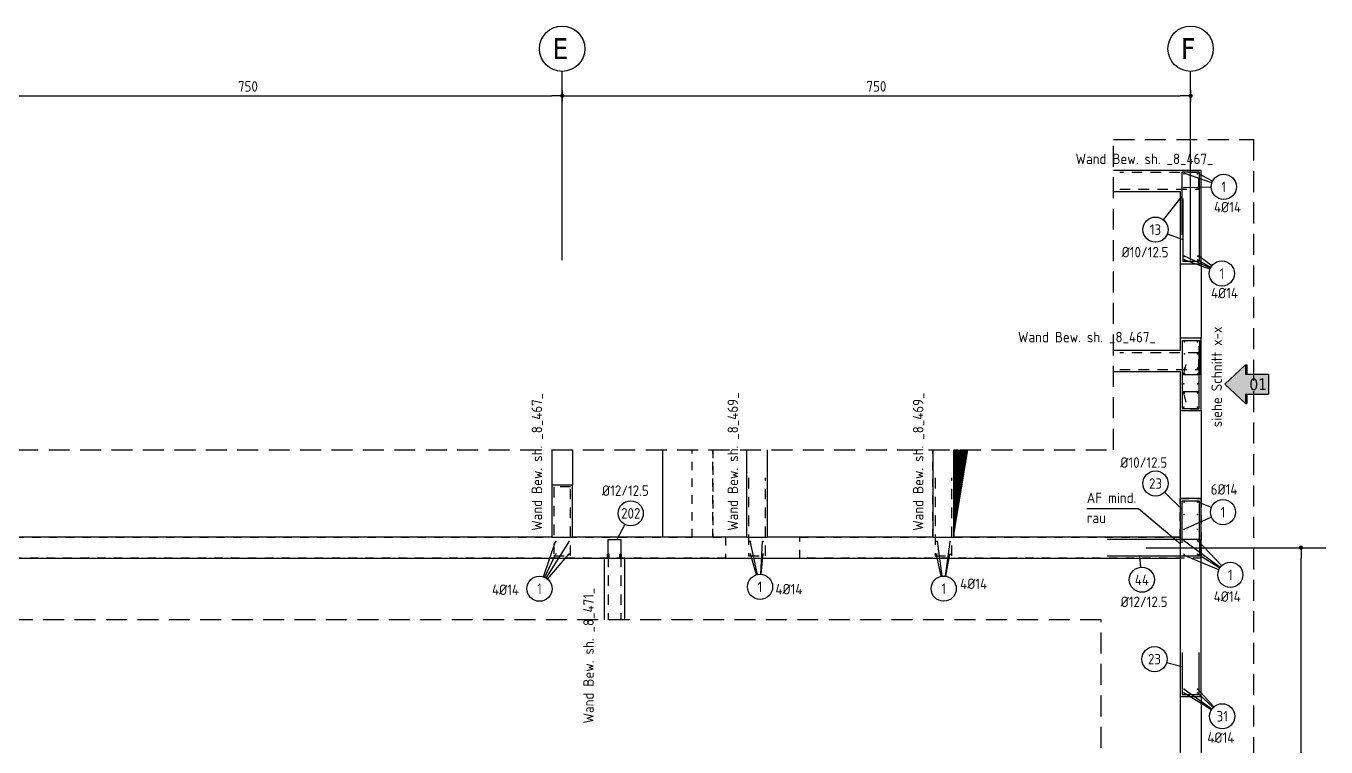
# Model space of a CAD drawing. Extents: x -36 to 85, y -7 to 53.
# Drawn here: x 21.42 to 36.94, y 15.68 to 24.28 of the extents above; entities that cross this region are included whole.
import ezdxf
from ezdxf.enums import TextEntityAlignment as Align

# ---------------------------------------------------------------- set-up
doc = ezdxf.new("R2010")
doc.units = 0
doc.header["$LTSCALE"] = 0.5
for name, pattern in [('AUSGEZOGEN', [1000.01, 1000, 0.01]), ('DASHED', [0.75, 0.5, -0.25]), ('HIDDEN', [0.375, 0.25, -0.125]), ('HIDDEN2', [0.187, 0.125, -0.062]), ('PUNKT', [0.175, 0.05, -0.125])]:
    doc.linetypes.add(name, pattern=pattern)
for name, color, linetype in [('ACHSEN', 7, 'Continuous'), ('AFU', 7, 'Continuous'), ('BETON', 7, 'Continuous'), ('DRUEBER', 7, 'Continuous'), ('grau_dunkel', 7, 'Continuous'), ('grau_hell', 7, 'Continuous'), ('HILFE', 7, 'Continuous'), ('index', 7, 'Continuous'), ('LENTON', 7, 'Continuous'), ('MASSE', 7, 'Continuous'), ('OBJEKT', 7, 'Continuous'), ('RND', 7, 'Continuous'), ('SFP_Achsen', 7, 'Continuous'), ('TEXT', 7, 'Continuous')]:
    doc.layers.add(name, color=color, linetype=linetype)
doc.styles.add('helv', font='tahoma.ttf')
doc.styles.add('txt', font='isocp.shx')
doc.linetypes.add('AFU_50K', pattern='A,0.15,["/",Standard,S=0.2,R=0,X=-0.01,Y=-0.1],0.07,["/",Standard,S=0.2,R=0,X=-0.01,Y=-0.1],0.15', length=0.37)
doc.dimstyles.new('DOT_I', dxfattribs={"dimscale": 0.5, "dimtxt": 0.25, "dimasz": 0.25, "dimexe": 0.1, "dimexo": 0.3, "dimgap": 0.1, "dimtad": 1, "dimdec": 3, "dimzin": 3, "dimtxsty": 'txt', "dimblk": 'DOT', "dimblk1": 'DOT', "dimblk2": 'DOT', "dimsah": 1, "dimcen": 0.1, "dimse1": 1, "dimse2": 1, "dimazin": 0, "dimtfac": 1, "dimtdec": 4, "dimtix": 1, "dimtmove": 2, "dimatfit": 3, "dimfxl": 0, "dimtvp": 1, "dimtolj": 1, "dimtzin": 0, "dimarcsym": 0})

# ---------------------------------------------------------------- blocks, each defined once
blk = doc.blocks.new('DOT')
at = {"layer": 'MASSE', "color": 7, "linetype": 'Continuous'}
for p, q in [((0, 0), (-1, 0)), ((0, 0.54), (0, -0.54))]:
    blk.add_line(p, q, dxfattribs=at)
at = {"layer": 'MASSE', "color": 7, "linetype": 'Continuous', "const_width": 0.2}
blk.add_lwpolyline([(-0.1, 0, 1), (0.1, 0, 1)], format="xyb", close=True, dxfattribs=at)
blk = doc.blocks.new('*D33')
at = {"layer": 'Defpoints', "color": 0, "linetype": 'AUSGEZOGEN', "transparency": 16777216}
for p in [(20.32, 23.449), (27.82, 23.449), (27.82, 23.449)]:
    blk.add_point(p, dxfattribs=at)
at = {"layer": 'MASSE', "color": 0, "linetype": 'AUSGEZOGEN', "lineweight": -2, "transparency": 16777216}
blk.add_line((20.445, 23.449), (27.695, 23.449), dxfattribs=at)
at = {"layer": 'MASSE', "color": 0, "linetype": 'AUSGEZOGEN', "lineweight": -2, "transparency": 16777216, "xscale": 0.125, "yscale": 0.125, "zscale": 0.125, "rotation": 180}
blk.add_blockref('DOT', (20.32, 23.449), dxfattribs=at)
at = {"layer": 'MASSE', "color": 0, "linetype": 'AUSGEZOGEN', "lineweight": -2, "transparency": 16777216, "xscale": 0.125, "yscale": 0.125, "zscale": 0.125}
blk.add_blockref('DOT', (27.82, 23.449), dxfattribs=at)
at = {"layer": 'MASSE', "color": 0, "linetype": 'AUSGEZOGEN', "transparency": 16777216, "insert": (24.07, 23.561), "char_height": 0.125, "attachment_point": 5, "style": 'txt'}
blk.add_mtext('\\A1;750', dxfattribs=at)
blk = doc.blocks.new('*D34')
at = {"layer": 'Defpoints', "color": 0, "linetype": 'AUSGEZOGEN', "transparency": 16777216}
for p in [(27.82, 23.449), (35.32, 23.449), (35.32, 23.449)]:
    blk.add_point(p, dxfattribs=at)
at = {"layer": 'MASSE', "color": 0, "linetype": 'AUSGEZOGEN', "lineweight": -2, "transparency": 16777216}
blk.add_line((27.945, 23.449), (35.195, 23.449), dxfattribs=at)
at = {"layer": 'MASSE', "color": 0, "linetype": 'AUSGEZOGEN', "lineweight": -2, "transparency": 16777216, "xscale": 0.125, "yscale": 0.125, "zscale": 0.125, "rotation": 180}
blk.add_blockref('DOT', (27.82, 23.449), dxfattribs=at)
at = {"layer": 'MASSE', "color": 0, "linetype": 'AUSGEZOGEN', "lineweight": -2, "transparency": 16777216, "xscale": 0.125, "yscale": 0.125, "zscale": 0.125}
blk.add_blockref('DOT', (35.32, 23.449), dxfattribs=at)
at = {"layer": 'MASSE', "color": 0, "linetype": 'AUSGEZOGEN', "transparency": 16777216, "insert": (31.57, 23.561), "char_height": 0.125, "attachment_point": 5, "style": 'txt'}
blk.add_mtext('\\A1;750', dxfattribs=at)
blk = doc.blocks.new('*D35')
at = {"layer": 'Defpoints', "color": 0, "linetype": 'AUSGEZOGEN', "transparency": 16777216}
for p in [(36.637, 18.059), (36.637, 18.059), (36.637, 11.184)]:
    blk.add_point(p, dxfattribs=at)
at = {"layer": 'MASSE', "color": 0, "linetype": 'AUSGEZOGEN', "lineweight": -2, "transparency": 16777216}
blk.add_line((36.637, 11.309), (36.637, 17.934), dxfattribs=at)
at = {"layer": 'MASSE', "color": 0, "linetype": 'AUSGEZOGEN', "lineweight": -2, "transparency": 16777216, "xscale": 0.125, "yscale": 0.125, "zscale": 0.125}
for p, rotation in [((36.637, 18.059), 90), ((36.637, 11.184), 270)]:
    blk.add_blockref('DOT', p, dxfattribs=dict(at, rotation=rotation))
at = {"layer": 'MASSE', "color": 0, "linetype": 'AUSGEZOGEN', "transparency": 16777216, "insert": (36.515, 14.622), "char_height": 0.125, "attachment_point": 5, "rotation": 90, "style": 'txt'}
blk.add_mtext('\\A1;687,5', dxfattribs=at)
blk = doc.blocks.new('RND_HIN')
at = {"layer": 'RND', "color": 7, "linetype": 'Continuous'}
blk.add_circle((0, 0), 0.3, dxfattribs=at)
at = {"layer": 'RND', "color": 7, "linetype": 'Continuous', "style": 'txt'}
blk.add_attdef('POSI', text='', height=0.25, dxfattribs=at).set_placement((0, 0), align=Align.MIDDLE)
blk = doc.blocks.new('hin_ind5')
at = {"layer": 'grau_hell', "linetype": 'AUSGEZOGEN'}
h = blk.add_hatch(color=9, dxfattribs=at)
h.dxf.hatch_style = 2
h.paths.add_polyline_path([(0, 0), (0.619, -0.577), (0.619, -0.3), (1.306, -0.3), (1.306, 0.3), (0.619, 0.3), (0.619, 0.577)])
h.paths.add_polyline_path([(0.34, -0.274), (1.311, -0.274), (1.311, 0.274), (0.34, 0.274)], flags=9)
at = {"layer": 'OBJEKT', "linetype": 'AUSGEZOGEN'}
for points in [[(0.619, 0.3), (0.66, 0.3), (0.66, 0.577), (0.619, 0.577)], [(0.619, -0.577), (0.66, -0.577), (0.66, -0.3), (0.619, -0.3)]]:
    blk.add_hatch(color=1, dxfattribs=at).paths.add_polyline_path(points)
at = {"layer": 'OBJEKT', "color": 1, "linetype": 'AUSGEZOGEN'}
for p, q in [((0, 0), (0.619, 0.577)), ((0.619, 0.577), (0.619, 0.3)), ((0.619, 0.577), (0.66, 0.577)), ((0.66, 0.577), (0.66, 0.3)), ((0, 0), (0.619, -0.577)), ((0.619, 0.3), (1.306, 0.3)), ((1.306, 0.3), (1.306, -0.3)), ((0.619, -0.3), (0.619, -0.577)), ((0.619, -0.3), (1.306, -0.3)), ((0.66, -0.3), (0.66, -0.577))]:
    blk.add_line(p, q, dxfattribs=at)
at = {"layer": 'OBJEKT', "color": 7, "linetype": 'AUSGEZOGEN'}
blk.add_line((0.619, -0.577), (0.66, -0.577), dxfattribs=at)
at = {"layer": 'index', "color": 1, "linetype": 'Continuous', "style": 'helv'}
blk.add_attdef('INDEX', text='', height=0.35, rotation=360, dxfattribs=at).set_placement((1.259, 0), align=Align.MIDDLE_RIGHT)

msp = doc.modelspace()

# ---------------------------------------------------------------- linework, layer by layer
at = {"layer": 'ACHSEN', "color": 140, "linetype": 'AUSGEZOGEN'}
for p, q in [((27.8197, 21.49), (27.8197, 23.74)), ((35.3197, 21.49), (35.3197, 23.74)), ((34.7849, 18.0592), (36.9351, 18.0592))]:
    msp.add_line(p, q, dxfattribs=at)
at = {"layer": 'AFU', "color": 8, "linetype": 'AFU_50K'}
for p, q in [((27.6947, 18.1842), (27.9447, 18.1842)), ((30.0197, 18.1842), (30.2697, 18.1842)), ((32.2447, 18.1842), (32.4947, 18.1842)), ((35.1947, 18.1842), (35.1947, 17.9342)), ((28.3197, 17.9342), (28.5697, 17.9342))]:
    msp.add_line(p, q, dxfattribs=at)
at = {"layer": 'BETON', "color": 6, "linetype": 'AUSGEZOGEN', "lineweight": -2}
for p, q in [((35.4447, 22.5592), (34.3996, 22.5592)), ((35.4447, 21.4442), (35.4447, 22.5592)), ((34.3996, 22.3092), (35.1947, 22.3092)), ((35.1947, 22.3092), (35.1947, 21.4442)), ((35.1947, 21.4442), (35.4447, 21.4442)), ((35.4447, 20.5592), (35.1947, 20.5592)), ((35.1947, 20.5592), (35.1947, 20.4092)), ((35.4447, 19.6942), (35.4447, 20.5592)), ((35.1947, 20.4092), (34.3996, 20.4092)), ((34.3996, 20.1592), (35.1947, 20.1592)), ((35.1947, 20.1592), (35.1947, 19.6942)), ((35.1947, 19.6942), (35.4447, 19.6942)), ((30.0197, 19.2276), (30.0197, 18.1842)), ((30.2697, 18.1842), (30.2697, 19.2276)), ((32.2447, 19.2276), (32.2447, 18.1842)), ((32.4947, 18.1842), (32.4947, 19.2276)), ((27.9447, 18.8042), (27.6947, 18.8042)), ((27.6947, 18.8042), (27.6947, 18.1842)), ((27.9447, 18.1842), (27.9447, 18.8042)), ((35.4447, 18.6442), (35.1947, 18.6442)), ((35.1947, 18.6442), (35.1947, 18.1842)), ((35.4447, 16.2842), (35.4447, 18.6442)), ((27.6947, 18.1842), (17.6897, 18.1842)), ((30.0197, 18.1842), (27.9447, 18.1842)), ((32.2447, 18.1842), (30.2697, 18.1842)), ((35.1947, 18.1842), (32.4947, 18.1842)), ((17.6897, 17.9342), (28.3197, 17.9342)), ((28.3197, 17.9342), (28.3197, 17.1979)), ((28.5697, 17.1979), (28.5697, 17.9342)), ((28.5697, 17.9342), (35.1947, 17.9342)), ((35.1947, 17.9342), (35.1947, 16.2842)), ((35.1947, 16.2842), (35.4447, 16.2842))]:
    msp.add_line(p, q, dxfattribs=at)
at = {"layer": 'DRUEBER', "color": 7, "linetype": 'PUNKT', "lineweight": -2}
for points in [[(29.6197, 19.2276), (29.6197, 18.1842), (29.7697, 18.1842), (29.7697, 17.9342), (14.1897, 17.9342), (14.1897, 18.1842), (15.8797, 18.1842), (15.8797, 19.2276)], [(18.4947, 19.2276), (18.4947, 18.1842), (29.3697, 18.1842), (29.3697, 19.2276)], [(32.4947, 19.2276), (32.4947, 18.1842), (35.1947, 18.1842), (35.1947, 18.6442), (35.4447, 18.6442), (35.4447, 17.9342), (30.6547, 17.9342), (30.6547, 18.1842), (32.2447, 18.1842), (32.2447, 19.2276)]]:
    msp.add_lwpolyline(points, dxfattribs=at)
at = {"layer": 'grau_dunkel', "color": 21}
msp.add_lwpolyline([(32.58, 19.2276, 0.1713, 0, 0), (32.4947, 18.1842, 0, 0, 0)], format="xyseb", dxfattribs=at)
at = {"layer": 'HILFE', "color": 102, "linetype": 'DASHED'}
for p, q in [((34.3996, 19.2276), (34.3996, 22.9257)), ((34.3996, 22.9257), (36.0704, 22.9257)), ((36.0704, 22.9257), (36.0704, 10.7973)), ((1.8175, 19.2276), (34.3996, 19.2276)), ((34.2515, 17.1979), (1.8175, 17.1979)), ((34.2515, 10.7973), (34.2515, 17.1979))]:
    msp.add_line(p, q, dxfattribs=at)
at = {"layer": 'HILFE', "color": 102, "linetype": 'AUSGEZOGEN'}
for p, q in [((34.0806, 18.5249), (34.6957, 18.5249)), ((34.6957, 18.5249), (35.1947, 18.1098))]:
    msp.add_line(p, q, dxfattribs=at)
at = {"layer": 'LENTON', "color": 102}
for p, q in [((28.3599, 17.9827), (28.3612, 17.984)), ((28.3599, 17.9372), (28.3599, 17.9827)), ((28.361, 17.9366), (28.3599, 17.9372)), ((28.3599, 17.9353), (28.361, 17.9359)), ((28.3599, 17.9342), (28.3599, 17.9353)), ((28.3648, 17.9342), (28.3599, 17.9342)), ((28.3612, 17.984), (28.3623, 17.984)), ((28.3697, 17.984), (28.3623, 17.984)), ((28.3636, 17.9831), (28.3624, 17.984)), ((28.3624, 17.9342), (28.3636, 17.9352)), ((28.3654, 17.9655), (28.3636, 17.9831)), ((28.3636, 17.9352), (28.3654, 17.9528)), ((28.3758, 17.9352), (28.3636, 17.9352)), ((28.3758, 17.9352), (28.3636, 17.9352)), ((28.3746, 17.9342), (28.3648, 17.9342)), ((28.3739, 17.9655), (28.3654, 17.9655)), ((28.3739, 17.9528), (28.3654, 17.9528)), ((28.377, 17.984), (28.3697, 17.984)), ((28.3758, 17.9831), (28.3739, 17.9655)), ((28.3739, 17.9528), (28.3758, 17.9352)), ((28.3795, 17.9342), (28.3746, 17.9342)), ((28.377, 17.984), (28.3758, 17.9831)), ((28.3758, 17.9352), (28.377, 17.9342)), ((28.3782, 17.984), (28.377, 17.984)), ((28.3782, 17.984), (28.3795, 17.9827)), ((28.3795, 17.9372), (28.3783, 17.9366)), ((28.3783, 17.9359), (28.3795, 17.9353)), ((28.3795, 17.9372), (28.3795, 17.9827)), ((28.3795, 17.9342), (28.3795, 17.9353)), ((28.5099, 17.9827), (28.5112, 17.984)), ((28.5099, 17.9372), (28.5099, 17.9827)), ((28.511, 17.9366), (28.5099, 17.9372)), ((28.5099, 17.9353), (28.511, 17.9359)), ((28.5099, 17.9342), (28.5099, 17.9353)), ((28.5148, 17.9342), (28.5099, 17.9342)), ((28.5112, 17.984), (28.5123, 17.984)), ((28.5197, 17.984), (28.5123, 17.984)), ((28.5136, 17.9831), (28.5124, 17.984)), ((28.5124, 17.9342), (28.5136, 17.9352)), ((28.5154, 17.9655), (28.5136, 17.9831)), ((28.5136, 17.9352), (28.5154, 17.9528)), ((28.5258, 17.9352), (28.5136, 17.9352)), ((28.5258, 17.9352), (28.5136, 17.9352)), ((28.5246, 17.9342), (28.5148, 17.9342)), ((28.5239, 17.9655), (28.5154, 17.9655)), ((28.5239, 17.9528), (28.5154, 17.9528)), ((28.527, 17.984), (28.5197, 17.984)), ((28.5258, 17.9831), (28.5239, 17.9655)), ((28.5239, 17.9528), (28.5258, 17.9352)), ((28.5295, 17.9342), (28.5246, 17.9342)), ((28.527, 17.984), (28.5258, 17.9831)), ((28.5258, 17.9352), (28.527, 17.9342)), ((28.5282, 17.984), (28.527, 17.984)), ((28.5282, 17.984), (28.5295, 17.9827)), ((28.5295, 17.9372), (28.5283, 17.9366)), ((28.5283, 17.9359), (28.5295, 17.9353)), ((28.5295, 17.9372), (28.5295, 17.9827)), ((28.5295, 17.9342), (28.5295, 17.9353))]:
    msp.add_line(p, q, dxfattribs=at)
at = {"layer": 'LENTON', "color": 102, "linetype": 'AUSGEZOGEN'}
for p, q in [((28.3758, 17.9831), (28.3636, 17.9831)), ((28.5258, 17.9831), (28.5136, 17.9831))]:
    msp.add_line(p, q, dxfattribs=at)
at = {"layer": 'LENTON', "color": 102}
for centre, start, end in [((28.3608, 17.9362), 297.50006, 62.49994), ((28.3785, 17.9362), 117.50004, 242.49996), ((28.5108, 17.9362), 297.50006, 62.49994), ((28.5285, 17.9362), 117.50004, 242.49996)]:
    msp.add_arc(centre, 0.00041, start, end, dxfattribs=at)
at = {"layer": 'OBJEKT', "color": 7, "linetype": 'AUSGEZOGEN'}
for p, q in [((35.1947, 21.4442), (35.1947, 20.5592)), ((35.4447, 21.4442), (35.4447, 20.5592)), ((35.1947, 19.6942), (35.1947, 18.6442)), ((35.4447, 19.6942), (35.4447, 18.6442)), ((27.6947, 19.2276), (27.6947, 18.8042)), ((27.9447, 19.2276), (27.9447, 18.8042)), ((29.0195, 18.1842), (29.0195, 19.2276)), ((35.1947, 16.2842), (35.1947, 15.2742)), ((35.4447, 16.2842), (35.4447, 15.2742))]:
    msp.add_line(p, q, dxfattribs=at)
at = {"layer": 'OBJEKT', "color": 7, "linetype": 'HIDDEN2'}
msp.add_line((29.6197, 18.1842), (29.6197, 19.2276), dxfattribs=at)
at = {"layer": 'RND', "color": 102, "linetype": 'AUSGEZOGEN'}
for p, q in [((35.5735, 22.4114), (35.2377, 22.5257)), ((35.5822, 22.4319), (35.4004, 22.5257)), ((35.5656, 22.3588), (35.2479, 22.3496)), ((35.5656, 22.3598), (35.4038, 22.3563)), ((34.9943, 21.9698), (35.2197, 22.2506)), ((35.0412, 21.8011), (35.2269, 21.7329)), ((35.5508, 21.3799), (35.2416, 21.4918)), ((35.556, 21.3924), (35.2469, 21.5369)), ((35.5614, 21.4028), (35.4021, 21.4932)), ((35.5719, 21.4189), (35.4127, 21.5383)), ((35.0084, 18.7201), (35.2197, 18.5158)), ((35.5668, 18.5393), (35.4082, 18.6031)), ((28.568, 18.3366), (28.4722, 18.1555)), ((35.5685, 18.4232), (35.2454, 18.282)), ((27.597, 17.7125), (27.7389, 18.1349)), ((27.6295, 17.697), (27.9094, 18.1386)), ((30.1502, 17.7391), (30.0646, 18.1411)), ((30.1895, 17.7422), (30.2107, 18.1353)), ((32.3537, 17.7197), (32.3002, 18.1368)), ((32.3936, 17.7194), (32.4512, 18.131)), ((35.6724, 17.8243), (35.2359, 18.1448)), ((35.6901, 17.8443), (35.4048, 18.1448)), ((27.6124, 17.7063), (27.7425, 17.9865)), ((27.6468, 17.6843), (27.9039, 17.9847)), ((30.1398, 17.7365), (30.0676, 17.9865)), ((30.1961, 17.7417), (30.2194, 17.9806)), ((32.3426, 17.7178), (32.2886, 17.9801)), ((32.3987, 17.7187), (32.4454, 17.9859)), ((34.7256, 17.8266), (34.7144, 17.9592)), ((35.655, 17.7936), (35.2333, 17.9709)), ((35.6664, 17.8155), (35.3997, 17.9837)), ((35.0332, 16.6913), (35.2197, 16.6412)), ((35.574, 16.1348), (35.2419, 16.3678)), ((35.5687, 16.1268), (35.2435, 16.3251)), ((35.5876, 16.1516), (35.4038, 16.3251)), ((35.5964, 16.1602), (35.4054, 16.3724))]:
    msp.add_line(p, q, dxfattribs=at)
at = {"layer": 'RND', "color": 7, "linetype": 'HIDDEN'}
for points in [[(34.473, 22.3342), (35.4167, 22.3342), (35.4167, 22.5342), (34.473, 22.5342)], [(34.473, 20.1842), (35.4167, 20.1842), (35.4167, 20.3842), (34.473, 20.3842)], [(30.0447, 18.8922), (30.0447, 17.9622), (30.2447, 17.9622), (30.2447, 18.8922)], [(32.2697, 18.8922), (32.2697, 17.9622), (32.4697, 17.9622), (32.4697, 18.8922)]]:
    msp.add_lwpolyline(points, dxfattribs=at)
at = {"layer": 'RND', "color": 1, "linetype": 'AUSGEZOGEN'}
for points in [[(35.2197, 21.7914), (35.2197, 22.5414), (35.4197, 22.5414), (35.4197, 21.7914)], [(35.2269, 22.2246), (35.2269, 21.4746), (35.4269, 21.4746), (35.4269, 22.2246)], [(35.2197, 18.1192), (35.2197, 18.6192), (35.4197, 18.6192), (35.4197, 18.1192)], [(28.3697, 17.9655), (28.3697, 18.1555), (28.5197, 18.1555), (28.5197, 17.9655)], [(34.3249, 18.1592), (35.4249, 18.1592), (35.4249, 17.9592), (34.3249, 17.9592)], [(35.2197, 16.8092), (35.2197, 16.3092), (35.4197, 16.3092), (35.4197, 16.8092)]]:
    msp.add_lwpolyline(points, dxfattribs=at)
at = {"layer": 'RND', "color": 7, "linetype": 'AUSGEZOGEN', "const_width": 0.01}
for points in [[(35.24, 22.5131, 1), (35.24, 22.5231, 1)], [(35.3993, 22.5131, 1), (35.3993, 22.5231, 1)], [(35.24, 22.3494, 1), (35.24, 22.3594, 1)], [(35.3993, 22.3494, 1), (35.3993, 22.3594, 1)], [(35.2459, 21.5313, 1), (35.2459, 21.5413, 1)], [(35.2459, 21.4864, 1), (35.2459, 21.4964, 1)], [(35.4051, 21.5313, 1), (35.4051, 21.5413, 1)], [(35.4051, 21.4864, 1), (35.4051, 21.4964, 1)], [(35.2459, 20.5095, 1), (35.2459, 20.5195, 1)], [(35.4015, 20.5095, 1), (35.4015, 20.5195, 1)], [(35.2459, 20.3662, 1), (35.2459, 20.3762, 1)], [(35.4015, 20.3662, 1), (35.4015, 20.3762, 1)], [(35.2459, 20.1955, 1), (35.2459, 20.2055, 1)], [(35.4015, 20.1955, 1), (35.4015, 20.2055, 1)], [(35.2368, 20.0087, 1), (35.2368, 20.0187, 1)], [(35.2459, 20.1282, 1), (35.2459, 20.1382, 1)], [(35.4015, 20.1282, 1), (35.4015, 20.1382, 1)], [(35.4037, 20.0101, 1), (35.4037, 20.0201, 1)], [(35.2459, 19.8996, 1), (35.2459, 19.9096, 1)], [(35.4015, 19.8996, 1), (35.4015, 19.9096, 1)], [(35.2375, 19.7309, 1), (35.2375, 19.7409, 1)], [(35.4015, 19.7309, 1), (35.4015, 19.7409, 1)], [(35.2413, 18.5996, 1), (35.2413, 18.6096, 1)], [(35.2413, 18.4504, 1), (35.2413, 18.4604, 1)], [(35.4005, 18.5996, 1), (35.4005, 18.6096, 1)], [(35.4005, 18.4504, 1), (35.4005, 18.4604, 1)], [(35.2413, 18.2724, 1), (35.2413, 18.2824, 1)], [(35.2413, 18.1362, 1), (35.2413, 18.1462, 1)], [(35.4005, 18.2724, 1), (35.4005, 18.2824, 1)], [(35.4005, 18.1362, 1), (35.4005, 18.1462, 1)], [(27.7395, 18.1342, 1), (27.7495, 18.1342, 1)], [(27.8996, 18.1342, 1), (27.9096, 18.1342, 1)], [(30.0614, 18.1342, 1), (30.0714, 18.1342, 1)], [(30.2119, 18.1342, 1), (30.2219, 18.1342, 1)], [(32.2868, 18.1342, 1), (32.2968, 18.1342, 1)], [(32.4455, 18.1342, 1), (32.4555, 18.1342, 1)], [(27.7395, 17.984, 1), (27.7495, 17.984, 1)], [(27.8996, 17.984, 1), (27.9096, 17.984, 1)], [(30.0614, 17.984, 1), (30.0714, 17.984, 1)], [(30.2119, 17.984, 1), (30.2219, 17.984, 1)], [(32.2868, 17.984, 1), (32.2968, 17.984, 1)], [(32.4455, 17.984, 1), (32.4555, 17.984, 1)], [(35.2413, 17.9745, 1), (35.2413, 17.9845, 1)], [(35.4005, 17.9745, 1), (35.4005, 17.9845, 1)], [(35.2413, 16.3672, 1), (35.2413, 16.3772, 1)], [(35.2413, 16.3223, 1), (35.2413, 16.3323, 1)], [(35.4005, 16.3672, 1), (35.4005, 16.3772, 1)], [(35.4005, 16.3223, 1), (35.4005, 16.3323, 1)]]:
    msp.add_lwpolyline(points, format="xyb", close=True, dxfattribs=at)
at = {"layer": 'RND', "color": 7, "linetype": 'AUSGEZOGEN'}
for points in [[(35.2245, 19.8292), (35.2245, 20.5292), (35.4245, 20.5292), (35.4245, 20.1192), (35.2345, 20.1192), (35.2672, 20.245)], [(35.2197, 20.4192), (35.2197, 19.7192), (35.4197, 19.7192), (35.4197, 19.9192), (35.2297, 19.9192), (35.2624, 19.7934)], [(35.4167, 20.4624), (35.4167, 19.7124), (35.3167, 19.7124)]]:
    msp.add_lwpolyline(points, dxfattribs=at)
at = {"layer": 'RND', "color": 7, "linetype": 'HIDDEN'}
msp.add_lwpolyline([(27.9197, 18.7842), (27.7197, 18.7842), (27.7197, 17.9622), (27.9197, 17.9622)], close=True, dxfattribs=at)
at = {"layer": 'RND', "color": 1, "linetype": 'HIDDEN'}
for points in [[(28.3697, 17.9528), (28.3697, 17.1979)], [(28.5197, 17.9528), (28.5197, 17.1979)]]:
    msp.add_lwpolyline(points, dxfattribs=at)
at = {"layer": 'SFP_Achsen', "color": 7, "linetype": 'AUSGEZOGEN'}
for centre in [(27.8197, 24.0104), (35.3197, 24.0104)]:
    msp.add_circle(centre, 0.2705, dxfattribs=at)

# ---------------------------------------------------------------- block references
at = {"layer": 'index', "color": 7, "linetype": 'AUSGEZOGEN', "xscale": 0.4, "yscale": 0.4, "zscale": 0.4}
msp.add_blockref('hin_ind5', (35.7273, 20.0085), dxfattribs=at).add_auto_attribs({'INDEX': '01'})
at = {"layer": 'RND', "color": 7, "linetype": 'AUSGEZOGEN', "xscale": 0.5, "yscale": 0.5, "zscale": 0.5}
for p, values in [((35.7155, 22.3631), {'POSI': '1'}), ((34.9004, 21.8528), {'POSI': '13'}), ((35.6919, 21.3288), {'POSI': '1'}), ((34.9006, 18.8244), {'POSI': '23'}), ((28.6382, 18.4691), {'POSI': '202'}), ((35.7059, 18.4832), {'POSI': '1'}), ((35.7933, 17.7355), {'POSI': '1'}), ((27.5492, 17.5703), {'POSI': '1'}), ((30.1815, 17.5924), {'POSI': '1'}), ((32.3728, 17.5709), {'POSI': '1'}), ((34.7381, 17.6772), {'POSI': '44'}), ((34.8883, 16.7303), {'POSI': '23'}), ((35.6967, 16.0487), {'POSI': '31'})]:
    msp.add_blockref('RND_HIN', p, dxfattribs=at).add_auto_attribs(values)

# ---------------------------------------------------------------- texts
at = {"layer": 'SFP_Achsen', "color": 6, "linetype": 'AUSGEZOGEN', "style": 'helv'}
for s, p in [('E', (27.7056, 23.8861)), ('F', (35.2056, 23.8861))]:
    msp.add_text(s, height=0.25, dxfattribs=at).set_placement(p)
at = {"layer": 'TEXT', "color": 7, "linetype": 'AUSGEZOGEN', "style": 'txt'}
for s, p in [('Wand Bew. sh. _8_467_', (33.9469, 22.6339)), ('4%%C14', (35.5985, 22.0587)), ('%%C10/12.5', (34.4964, 21.5217)), ('4%%C14', (35.5626, 21.0338)), ('Wand Bew. sh. _8_467_', (33.26, 20.5087)), ('%%C10/12.5', (34.4806, 19.0121)), ('%%C12/12.5', (28.2952, 18.6773)), ('6%%C14', (35.5591, 18.6921)), ('AF mind.', (34.0807, 18.5917)), ('rau', (34.0807, 18.3542)), ('4%%C14', (32.569, 17.5667)), ('4%%C14', (26.9826, 17.4956)), ('4%%C14', (30.3649, 17.5027)), ('4%%C14', (35.5952, 17.4152)), ('%%C12/12.5', (34.4848, 17.3516)), ('4%%C14', (35.5187, 15.7316))]:
    msp.add_text(s, height=0.125, dxfattribs=at).set_placement(p)
for s, p in [('siehe Schnitt x-x', (35.6931, 19.4957)), ('Wand Bew. sh. _8_467_', (27.5809, 18.2612)), ('Wand Bew. sh. _8_469_', (29.9186, 18.2612)), ('Wand Bew. sh. _8_469_', (32.1306, 18.2612)), ('Wand Bew. sh. _8_471_', (28.1969, 15.9628))]:
    msp.add_text(s, height=0.125, rotation=90, dxfattribs=at).set_placement(p)

# ---------------------------------------------------------------- dimensions: what is measured, and where the dimension line sits
at = {"layer": 'MASSE', "color": 7, "linetype": 'AUSGEZOGEN'}
for base, p1, p2, picture, middle in [((27.8197, 23.4489), (20.3197, 23.4489), (27.8197, 23.4489), '*D33', (24.0697, 23.5614)), ((35.3197, 23.4489), (27.8197, 23.4489), (35.3197, 23.4489), '*D34', (31.5697, 23.5614))]:
    dim = msp.add_linear_dim(base=base, p1=p1, p2=p2, dimstyle='DOT_I', override={"dimdec": 0, "dimlfac": 100}, dxfattribs=at)
    dim.commit()
    dim.dimension.update_dxf_attribs({"geometry": picture, "text_midpoint": middle})
dim = msp.add_linear_dim(base=(36.6371, 18.0592), p1=(36.6371, 11.1842), p2=(36.6371, 18.0592), angle=90, dimstyle='DOT_I', override={"dimdec": 1, "dimlfac": 100}, dxfattribs=at)
dim.commit()
dim.dimension.update_dxf_attribs({"geometry": '*D35', "text_midpoint": (36.5152, 14.6217)})

doc.saveas('drawing.dxf')
